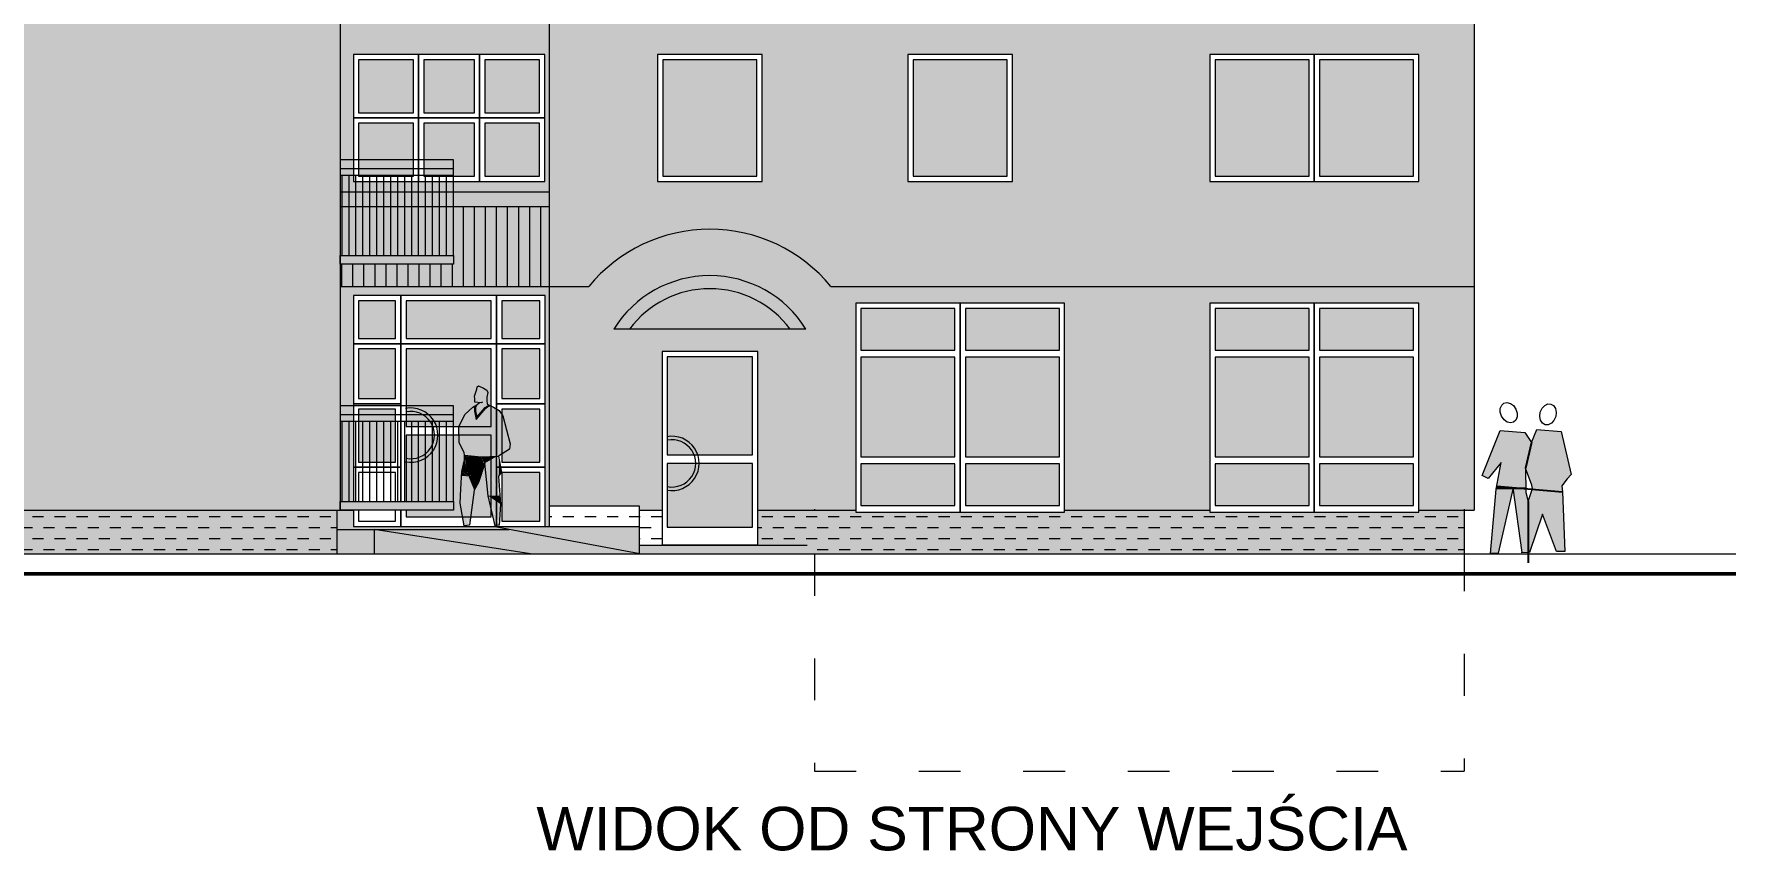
# Model space of a CAD drawing. Header units: millimetres. Extents: x 1319 to 32981, y -1505 to 15285.
# Drawn here: x 27000 to 28956, y 12072 to 13011 of the extents above; entities that cross this region are included whole.
import ezdxf

# ---------------------------------------------------------------- set-up
doc = ezdxf.new("R2010")
doc.units = ezdxf.units.MM
doc.header["$MEASUREMENT"] = 0
doc.linetypes.add('ACAD_ISO03W100', pattern=[30, 12, -18])
doc.layers.get('0').update_dxf_attribs({"lineweight": 5})
for name, color, linetype, lineweight in [('Balustrady', 7, 'Continuous', 5), ('Okna', 7, 'Continuous', 9), ('Okna c.', 7, 'Continuous', 5), ('PEOPLE', 7, 'Continuous', 13), ('płyty b', 7, 'Continuous', 9), ('Urządzenia', 160, 'Continuous', 5), ('W. okna', 7, 'Continuous', 13), ('Widok', 7, 'Continuous', 9), ('Wymiary', 102, 'Continuous', 9), ('Wypełnienie', 7, 'Continuous', 5)]:
    doc.layers.add(name, color=color, linetype=linetype, lineweight=lineweight)
for name, color, linetype in [('Rs.kol.', 18, 'Continuous'), ('X1', 34, 'Continuous'), ('X2', 51, 'Continuous'), ('X3', 30, 'Continuous'), ('X4', 254, 'Continuous'), ('Xbalk', 34, 'Continuous'), ('Xdaszki', 28, 'Continuous')]:
    doc.layers.add(name, color=color, linetype=linetype)
doc.styles.get("Standard").update_dxf_attribs({"font": 'ARIAL.TTF'})
pattern_1 = [(0, (23251.874, 13993.705), (12.7, 12.7), [12.7, -12.7])]

# ---------------------------------------------------------------- blocks, each defined once
blk = doc.blocks.new('SF5')
for points in [[(-10.61, 72.84), (-11.89, 72.08), (-12.85, 70.58), (-13.2, 68.77), (-12.92, 66.68), (-12.05, 64.77), (-10.79, 63.41), (-9.18, 62.66), (-7.69, 62.69), (-6.41, 63.45), (-5.45, 64.95), (-5.1, 66.77), (-5.37, 68.85), (-6.25, 70.77), (-7.51, 72.12), (-9.12, 72.88)], [(12.49, 73.31), (11.03, 73.62), (9.31, 73.17), (7.82, 72.07), (6.61, 70.35), (5.96, 68.34), (5.97, 66.49), (6.65, 64.85), (7.77, 63.87), (9.22, 63.56), (10.94, 64.01), (12.43, 65.11), (13.64, 66.84), (14.29, 68.84), (14.28, 70.69), (13.61, 72.34)], [(0.53, 25.01), (-1.61, 31.44), (-1.12, 32.93), (1.86, 41.36), (1.69, 29.41)]]:
    blk.add_lwpolyline(points, close=True)
blk.add_lwpolyline([(3.61, -0.14), (7.93, 31.77), (15.26, -0.43), (19.13, -0.53), (16.33, 31.05), (13.9, 44.18), (20.23, 36.31), (23.16, 37.78), (14.28, 59.9), (2.31, 58.93), (-1.03, 53.91), (-3.66, 60.28), (-15.63, 59.32), (-20.47, 38.27), (-18.56, 36.08), (-15.94, 32.64), (-16.25, 29.79), (-17.47, 0.39), (-13.37, 0.39), (-6.51, 18.7), (-0.13, -0.05), (3.74, -0.15), (3.71, 0.18)])
blk = doc.blocks.new('AZPES5')
for points in [[(0.79, 63.94), (1.33, 63.54), (4.66, 64), (4.7, 65.7), (4.82, 66.96), (3.6, 70.64), (3.4, 71.78), (2.8, 72.31), (0.28, 71.16), (-1.49, 70.09), (-1.98, 68.83), (-1.49, 66.53), (-1.47, 64.92), (-1.63, 62.95), (-4.92, 61.38), (-7.76, 59.67), (-9.73, 56.97), (-13.41, 42.59), (-13.14, 39.9), (-7.52, 36.32)], [(4.48, 62.13), (4.85, 61.42), (4.76, 59.38), (3.94, 55.13), (-0.98, 60.84), (-1.93, 61.54), (-2.63, 61.91), (-2.85, 62.26)], [(3.68, 62.57), (4.34, 61.31), (4.26, 59.44), (3.64, 56.25), (-0.64, 61.21), (-1.66, 61.96), (-2.28, 62.29), (-2.42, 62.53)], [(9.99, 36.86), (10.05, 38.24), (12.59, 43.18), (12.84, 51.26), (9.72, 57.7), (5.74, 61.44), (3.53, 62.65), (2.32, 63.69)], [(-7.52, 36.32), (-8.97, 28.2), (-7.52, 26.14), (-8.49, 11.75), (-7.76, 0.98), (-5.8, 0.68), (-2.12, 15.96), (-0.4, 32.7), (2.78, 22.82), (4.98, 18.94), (7.43, 0.98), (10.15, 0.68), (12.11, 12.34), (11.87, 19.53), (11.36, 28.5), (9.9, 34.51), (9.99, 36.86), (1.45, 35.91), (-7.52, 36.32)]]:
    blk.add_lwpolyline(points)
for points in [[(-7.52, 36.32), (-8.97, 28.2), (-7.52, 26.14)], [(-0.4, 32.7), (-8.2, 16.83), (-7.52, 36.32), (-6.56, 36.13)], [(-6.56, 36.13), (1.45, 35.91), (-0.31, 32.62)], [(-0.1, 32.85), (8.67, 28.46), (9.99, 36.8)], [(9.99, 36.86), (1.44, 35.81), (0.01, 32.85)], [(-8.2, 16.17), (-2.18, 16.17), (-0.4, 32.7), (-0.31, 32.62)], [(-0.58, 33.18), (8.81, 28.63), (3.18, 22.36)], [(5.06, 19.13), (9, 28.68), (3.19, 22.54)], [(7.25, 0.81), (4.95, 18.8), (8.35, 26.16)], [(7.25, 1.03), (8.35, 26.05), (11.42, 26.05), (11.42, 26.16)], [(9.9, 34.51), (7.98, 26.06), (11.36, 28.5)], [(11.35, 28.42), (8.03, 26.01), (11.5, 26.21)], [(7.36, 1.47), (11.52, 25.61), (12.11, 12.34)], [(-8.53, 11.79), (-2.07, 16.06), (-8.2, 16.17)], [(-2.12, 15.96), (-7.99, 1.48), (-8.53, 11.79)], [(-7.76, 0.98), (-5.8, 0.68), (-2.12, 15.96)], [(7.43, 0.98), (10.15, 0.68), (12.11, 12.34)]]:
    blk.add_solid(points)

msp = doc.modelspace()

# ---------------------------------------------------------------- hatches: boundary and pattern name
at = {"layer": 'Rs.kol.'}
h = msp.add_hatch(color=3, dxfattribs=at)
h.dxf.hatch_style = 1
h.paths.add_polyline_path([(27539.056, 12572.605), (27534.646, 12578.654), (27528.256, 12582.513), (27523.73, 12584.669), (27523.119, 12583.698), (27521.537, 12582.858), (27519.411, 12581.286), (27508.364, 12568.475), (27506.514, 12578.005), (27506.316, 12582.596), (27507.145, 12584.196), (27504.318, 12582.638), (27495.363, 12574.249), (27488.369, 12559.768), (27488.913, 12541.62), (27494.635, 12530.528), (27494.753, 12527.434), (27513.956, 12525.299), (27534.102, 12526.202), (27546.728, 12534.243), (27547.332, 12540.293)])
at = {"layer": 'Wypełnienie'}
h = msp.add_hatch(dxfattribs=at)
h.set_pattern_fill('LINE', color=256, scale=4, angle=90, style=0)
h.set_pattern_definition([(90, (23251.874, 13993.705), (-12.7, 8e-16), [])])
h.paths.add_polyline_path([(27482.213, 12756.804), (27482.213, 12746.804), (27352.213, 12746.804), (27352.213, 12721.173), (27592.213, 12721.173), (27592.213, 12812.749), (27482.213, 12812.749)])
h = msp.add_hatch(dxfattribs=at)
h.set_pattern_fill('DASH', color=256, scale=4, style=0)
h.set_pattern_definition(pattern_1)
h.paths.add_polyline_path([(26026.547, 12464.113), (26026.547, 12413.851), (27348.122, 12413.851), (27348.122, 12464.113)])
h = msp.add_hatch(dxfattribs=at)
h.set_pattern_fill('DASH', color=256, scale=4, style=0)
h.set_pattern_definition(pattern_1)
h.paths.add_polyline_path([(28643.821, 12464.113), (28591.502, 12464.113), (28471.502, 12464.113), (28351.502, 12464.113), (28184.488, 12464.113), (28064.488, 12464.113), (27944.488, 12464.113), (27831.898, 12464.113), (27831.898, 12423.376), (27888.558, 12423.376), (27888.558, 12413.851), (28643.821, 12413.851)])
h.paths.add_polyline_path([(27721.898, 12464.113), (27695.553, 12464.113), (27695.553, 12445.405), (27695.553, 12423.376), (27721.898, 12423.376)])
h.paths.add_polyline_path([(27695.553, 12469.057), (27592.213, 12469.057), (27592.213, 12445.405), (27695.553, 12445.405)])
at = {"layer": 'X1'}
h = msp.add_hatch(color=256, dxfattribs=at)
h.dxf.hatch_style = 1
h.paths.add_polyline_path([(27592.213, 13908.804), (27482.213, 13908.804), (27482.213, 13898.804), (27352.213, 13898.804), (27352.213, 13620.804), (27482.213, 13620.804), (27482.213, 13610.804), (27352.213, 13610.804), (27352.213, 13332.804), (27482.213, 13332.804), (27482.213, 13322.804), (27352.213, 13322.804), (27352.213, 13044.804), (27482.213, 13044.804), (27482.213, 13034.804), (27352.213, 13034.804), (27352.213, 12829.613), (27592.213, 12829.613)])
h.paths.add_polyline_path([(27442.237, 13417.851), (27367.237, 13417.851), (27367.237, 13490.851), (27367.237, 13563.851), (27442.237, 13563.851), (27512.237, 13563.851), (27587.237, 13563.851), (27587.237, 13490.851), (27587.237, 13417.851), (27512.237, 13417.851)], flags=16)
h.paths.add_polyline_path([(27448.237, 13423.851), (27448.237, 13484.851), (27506.237, 13484.851), (27506.237, 13423.851)], flags=0)
h.paths.add_polyline_path([(27518.237, 13423.851), (27518.237, 13484.851), (27581.237, 13484.851), (27581.237, 13423.851)], flags=0)
h.paths.add_polyline_path([(27436.237, 13423.851), (27373.237, 13423.851), (27373.237, 13484.851), (27436.237, 13484.851)], flags=0)
h.paths.add_polyline_path([(27448.237, 13496.851), (27448.237, 13557.851), (27506.237, 13557.851), (27506.237, 13496.851)], flags=0)
h.paths.add_polyline_path([(27518.237, 13496.851), (27518.237, 13557.851), (27581.237, 13557.851), (27581.237, 13496.851)], flags=0)
h.paths.add_polyline_path([(27436.237, 13496.851), (27373.237, 13496.851), (27373.237, 13557.851), (27436.237, 13557.851)], flags=0)
h.paths.add_polyline_path([(27512.237, 13275.851), (27587.237, 13275.851), (27587.237, 13202.851), (27587.237, 13129.851), (27512.237, 13129.851), (27442.237, 13129.851), (27367.237, 13129.851), (27367.237, 13202.851), (27367.237, 13275.851), (27442.237, 13275.851)], flags=16)
h.paths.add_polyline_path([(27506.237, 13269.851), (27506.237, 13208.851), (27448.237, 13208.851), (27448.237, 13269.851)], flags=0)
h.paths.add_polyline_path([(27518.237, 13269.851), (27581.237, 13269.851), (27581.237, 13208.851), (27518.237, 13208.851)], flags=0)
h.paths.add_polyline_path([(27436.237, 13269.851), (27436.237, 13208.851), (27373.237, 13208.851), (27373.237, 13269.851)], flags=0)
h.paths.add_polyline_path([(27506.237, 13196.851), (27506.237, 13135.851), (27448.237, 13135.851), (27448.237, 13196.851)], flags=0)
h.paths.add_polyline_path([(27518.237, 13196.851), (27581.237, 13196.851), (27581.237, 13135.851), (27518.237, 13135.851)], flags=0)
h.paths.add_polyline_path([(27436.237, 13196.851), (27436.237, 13135.851), (27373.237, 13135.851), (27373.237, 13196.851)], flags=0)
h.paths.add_polyline_path([(27442.237, 13705.851), (27367.237, 13705.851), (27367.237, 13778.851), (27367.237, 13851.851), (27442.237, 13851.851), (27512.237, 13851.851), (27587.237, 13851.851), (27587.237, 13778.851), (27587.237, 13705.851), (27512.237, 13705.851)], flags=16)
h.paths.add_polyline_path([(27448.237, 13711.851), (27448.237, 13772.851), (27506.237, 13772.851), (27506.237, 13711.851)], flags=0)
h.paths.add_polyline_path([(27518.237, 13711.851), (27518.237, 13772.851), (27581.237, 13772.851), (27581.237, 13711.851)], flags=0)
h.paths.add_polyline_path([(27436.237, 13711.851), (27373.237, 13711.851), (27373.237, 13772.851), (27436.237, 13772.851)], flags=0)
h.paths.add_polyline_path([(27448.237, 13784.851), (27448.237, 13845.851), (27506.237, 13845.851), (27506.237, 13784.851)], flags=0)
h.paths.add_polyline_path([(27518.237, 13784.851), (27518.237, 13845.851), (27581.237, 13845.851), (27581.237, 13784.851)], flags=0)
h.paths.add_polyline_path([(27436.237, 13784.851), (27373.237, 13784.851), (27373.237, 13845.851), (27436.237, 13845.851)], flags=0)
h.paths.add_polyline_path([(27512.237, 12987.851), (27587.237, 12987.851), (27587.237, 12914.851), (27587.237, 12841.851), (27512.237, 12841.851), (27442.237, 12841.851), (27367.237, 12841.851), (27367.237, 12914.851), (27367.237, 12987.851), (27442.237, 12987.851)], flags=16)
h.paths.add_polyline_path([(27506.237, 12981.851), (27506.237, 12920.851), (27448.237, 12920.851), (27448.237, 12981.851)], flags=0)
h.paths.add_polyline_path([(27518.237, 12981.851), (27581.237, 12981.851), (27581.237, 12920.851), (27518.237, 12920.851)], flags=0)
h.paths.add_polyline_path([(27436.237, 12981.851), (27436.237, 12920.851), (27373.237, 12920.851), (27373.237, 12981.851)], flags=0)
h.paths.add_polyline_path([(27506.237, 12908.851), (27506.237, 12847.851), (27448.237, 12847.851), (27448.237, 12908.851)], flags=0)
h.paths.add_polyline_path([(27518.237, 12908.851), (27581.237, 12908.851), (27581.237, 12847.851), (27518.237, 12847.851)], flags=0)
h.paths.add_polyline_path([(27436.237, 12908.851), (27436.237, 12847.851), (27373.237, 12847.851), (27373.237, 12908.851)], flags=0)
h = msp.add_hatch(color=256, dxfattribs=at)
h.dxf.hatch_style = 1
h.paths.add_polyline_path([(27352.213, 12829.613), (27352.213, 12812.749), (27592.213, 12812.749), (27592.213, 12829.613)])
h = msp.add_hatch(color=256, dxfattribs=at)
h.dxf.hatch_style = 1
h.paths.add_polyline_path([(28184.488, 12464.113), (28351.502, 12464.113), (28351.502, 12701.851), (28471.502, 12701.851), (28591.502, 12701.851), (28591.502, 12464.113), (28655.213, 12464.113), (28655.213, 12721.173), (27915.897, 12721.173, 0.47347682), (27637.832, 12721.173), (27592.213, 12721.173), (27592.213, 12469.057), (27695.553, 12469.057), (27695.553, 12464.113), (27721.898, 12464.113), (27721.898, 12646.405), (27831.898, 12646.405), (27831.898, 12464.113), (27944.488, 12464.113), (27944.488, 12701.851), (28064.488, 12701.851), (28184.488, 12701.851)])
h.paths.add_polyline_path([(27887.2, 12672.189), (27666.529, 12672.189, -0.55731114)], flags=16)
h = msp.add_hatch(color=256, dxfattribs=at)
h.dxf.hatch_style = 1
h.paths.add_polyline_path([(27367.237, 12710.851), (27421.698, 12710.851), (27531.675, 12710.851), (27587.675, 12710.851), (27587.675, 12655.405), (27587.675, 12586.405), (27587.675, 12513.405), (27587.675, 12445.405), (27592.213, 12445.405), (27592.213, 12721.173), (27352.213, 12721.173), (27352.213, 12474.113), (27367.237, 12474.113), (27367.237, 12513.405), (27367.237, 12586.405), (27367.237, 12655.405)])
h.paths.add_polyline_path([(27348.122, 12441.953), (27546.413, 12441.953), (27527.993, 12445.405), (27421.698, 12445.405), (27367.237, 12445.405), (27367.237, 12464.113), (27352.213, 12464.113), (27348.122, 12464.113)])
h = msp.add_hatch(color=256, dxfattribs=at)
h.dxf.hatch_style = 1
h.paths.add_polyline_path([(27869.097, 12672.189, 0.50406399), (27684.631, 12672.189)])
h = msp.add_hatch(color=256, dxfattribs=at)
h.dxf.hatch_style = 1
h.paths.add_polyline_path([(27348.122, 12464.113), (26026.547, 12464.113), (26026.547, 12413.851), (27348.122, 12413.851)])
h.paths.add_polyline_path([(28643.821, 12464.113), (28591.502, 12464.113), (28591.502, 12461.851), (28471.502, 12461.851), (28351.502, 12461.851), (28351.502, 12464.113), (28184.488, 12464.113), (28184.488, 12461.851), (28064.488, 12461.851), (27944.488, 12461.851), (27944.488, 12464.113), (27831.898, 12464.113), (27831.898, 12423.376), (27695.553, 12423.376), (27695.553, 12414.008), (27696.389, 12413.851), (28643.821, 12413.851)])
at = {"layer": 'X2'}
h = msp.add_hatch(color=256, dxfattribs=at)
h.dxf.hatch_style = 1
h.paths.add_polyline_path([(28655.213, 14497.851), (27592.213, 14497.851), (27592.213, 12721.173), (27637.832, 12721.173, -0.47347682), (27915.897, 12721.173), (28655.213, 12721.173)])
h.paths.add_polyline_path([(28351.502, 13705.851), (28351.502, 13851.851), (28471.502, 13851.851), (28591.502, 13851.851), (28591.502, 13705.851), (28471.502, 13705.851)], flags=16)
h.paths.add_polyline_path([(28357.502, 13711.851), (28357.502, 13845.851), (28465.502, 13845.851), (28465.502, 13711.851)], flags=0)
h.paths.add_polyline_path([(28124.488, 13705.851), (28004.488, 13705.851), (28004.488, 13851.851), (28124.488, 13851.851)], flags=16)
h.paths.add_polyline_path([(28118.488, 13711.851), (28010.488, 13711.851), (28010.488, 13845.851), (28118.488, 13845.851)], flags=0)
h.paths.add_polyline_path([(28351.502, 13563.851), (28471.502, 13563.851), (28591.502, 13563.851), (28591.502, 13417.851), (28471.502, 13417.851), (28351.502, 13417.851)], flags=16)
h.paths.add_polyline_path([(28357.502, 13557.851), (28465.502, 13557.851), (28465.502, 13423.851), (28357.502, 13423.851)], flags=0)
h.paths.add_polyline_path([(28124.488, 13563.851), (28124.488, 13417.851), (28004.488, 13417.851), (28004.488, 13563.851)], flags=16)
h.paths.add_polyline_path([(28118.488, 13557.851), (28118.488, 13423.851), (28010.488, 13423.851), (28010.488, 13557.851)], flags=0)
h.paths.add_polyline_path([(28477.502, 13711.851), (28477.502, 13845.851), (28585.502, 13845.851), (28585.502, 13711.851)], flags=0)
h.paths.add_polyline_path([(28477.502, 13557.851), (28585.502, 13557.851), (28585.502, 13423.851), (28477.502, 13423.851)], flags=0)
h.paths.add_polyline_path([(28351.502, 13993.851), (28351.502, 14139.851), (28471.502, 14139.851), (28591.502, 14139.851), (28591.502, 13993.851), (28471.502, 13993.851)], flags=16)
h.paths.add_polyline_path([(28357.502, 13999.851), (28357.502, 14133.851), (28465.502, 14133.851), (28465.502, 13999.851)], flags=0)
h.paths.add_polyline_path([(28124.488, 13993.851), (28004.488, 13993.851), (28004.488, 14139.851), (28124.488, 14139.851)], flags=16)
h.paths.add_polyline_path([(28118.488, 13999.851), (28010.488, 13999.851), (28010.488, 14133.851), (28118.488, 14133.851)], flags=0)
h.paths.add_polyline_path([(28477.502, 13999.851), (28477.502, 14133.851), (28585.502, 14133.851), (28585.502, 13999.851)], flags=0)
h.paths.add_polyline_path([(28351.502, 13275.851), (28471.502, 13275.851), (28591.502, 13275.851), (28591.502, 13129.851), (28471.502, 13129.851), (28351.502, 13129.851)], flags=16)
h.paths.add_polyline_path([(27836.898, 13705.851), (27716.898, 13705.851), (27716.898, 13851.851), (27836.898, 13851.851)], flags=16)
h.paths.add_polyline_path([(28124.488, 13275.851), (28124.488, 13129.851), (28004.488, 13129.851), (28004.488, 13275.851)], flags=16)
h.paths.add_polyline_path([(28357.502, 13269.851), (28465.502, 13269.851), (28465.502, 13135.851), (28357.502, 13135.851)], flags=0)
h.paths.add_polyline_path([(27830.898, 13711.851), (27722.898, 13711.851), (27722.898, 13845.851), (27830.898, 13845.851)], flags=0)
h.paths.add_polyline_path([(28118.488, 13269.851), (28118.488, 13135.851), (28010.488, 13135.851), (28010.488, 13269.851)], flags=0)
h.paths.add_polyline_path([(27836.898, 13563.851), (27836.898, 13417.851), (27716.898, 13417.851), (27716.898, 13563.851)], flags=16)
h.paths.add_polyline_path([(27830.898, 13557.851), (27830.898, 13423.851), (27722.898, 13423.851), (27722.898, 13557.851)], flags=0)
h.paths.add_polyline_path([(28477.502, 13269.851), (28585.502, 13269.851), (28585.502, 13135.851), (28477.502, 13135.851)], flags=0)
h.paths.add_polyline_path([(27836.898, 13993.851), (27716.898, 13993.851), (27716.898, 14139.851), (27836.898, 14139.851)], flags=16)
h.paths.add_polyline_path([(27830.898, 13999.851), (27722.898, 13999.851), (27722.898, 14133.851), (27830.898, 14133.851)], flags=0)
h.paths.add_polyline_path([(27836.898, 13275.851), (27836.898, 13129.851), (27716.898, 13129.851), (27716.898, 13275.851)], flags=16)
h.paths.add_polyline_path([(27830.898, 13269.851), (27830.898, 13135.851), (27722.898, 13135.851), (27722.898, 13269.851)], flags=0)
h.paths.add_polyline_path([(28351.502, 14281.851), (28351.502, 14427.851), (28471.502, 14427.851), (28591.502, 14427.851), (28591.502, 14281.851), (28471.502, 14281.851)], flags=16)
h.paths.add_polyline_path([(28124.488, 14281.851), (28004.488, 14281.851), (28004.488, 14427.851), (28124.488, 14427.851)], flags=16)
h.paths.add_polyline_path([(28357.502, 14287.851), (28357.502, 14421.851), (28465.502, 14421.851), (28465.502, 14287.851)], flags=0)
h.paths.add_polyline_path([(28118.488, 14287.851), (28010.488, 14287.851), (28010.488, 14421.851), (28118.488, 14421.851)], flags=0)
h.paths.add_polyline_path([(28477.502, 14287.851), (28477.502, 14421.851), (28585.502, 14421.851), (28585.502, 14287.851)], flags=0)
h.paths.add_polyline_path([(28351.502, 12987.851), (28471.502, 12987.851), (28591.502, 12987.851), (28591.502, 12841.851), (28471.502, 12841.851), (28351.502, 12841.851)], flags=16)
h.paths.add_polyline_path([(28124.488, 12987.851), (28124.488, 12841.851), (28004.488, 12841.851), (28004.488, 12987.851)], flags=16)
h.paths.add_polyline_path([(28357.502, 12981.851), (28465.502, 12981.851), (28465.502, 12847.851), (28357.502, 12847.851)], flags=0)
h.paths.add_polyline_path([(28118.488, 12981.851), (28118.488, 12847.851), (28010.488, 12847.851), (28010.488, 12981.851)], flags=0)
h.paths.add_polyline_path([(28477.502, 12981.851), (28585.502, 12981.851), (28585.502, 12847.851), (28477.502, 12847.851)], flags=0)
h.paths.add_polyline_path([(27836.898, 14281.851), (27716.898, 14281.851), (27716.898, 14427.851), (27836.898, 14427.851)], flags=16)
h.paths.add_polyline_path([(27830.898, 14287.851), (27722.898, 14287.851), (27722.898, 14421.851), (27830.898, 14421.851)], flags=0)
h.paths.add_polyline_path([(27836.898, 12987.851), (27836.898, 12841.851), (27716.898, 12841.851), (27716.898, 12987.851)], flags=16)
h.paths.add_polyline_path([(27830.898, 12981.851), (27830.898, 12847.851), (27722.898, 12847.851), (27722.898, 12981.851)], flags=0)
at = {"layer": 'X3'}
h = msp.add_hatch(color=256, dxfattribs=at)
h.dxf.hatch_style = 1
h.paths.add_polyline_path([(26016.213, 12464.113), (27352.213, 12464.113), (27352.213, 12474.113), (27352.213, 14497.851), (26016.213, 14497.851)])
h.paths.add_polyline_path([(26625.217, 13705.851), (26625.217, 13851.851), (26745.217, 13851.851), (26745.217, 13705.851)], flags=16)
h.paths.add_polyline_path([(26631.217, 13711.851), (26631.217, 13845.851), (26739.217, 13845.851), (26739.217, 13711.851)], flags=0)
h.paths.add_polyline_path([(26625.217, 13563.851), (26745.217, 13563.851), (26745.217, 13417.851), (26625.217, 13417.851)], flags=16)
h.paths.add_polyline_path([(26631.217, 13557.851), (26739.217, 13557.851), (26739.217, 13423.851), (26631.217, 13423.851)], flags=0)
h.paths.add_polyline_path([(26625.217, 13993.851), (26625.217, 14139.851), (26745.217, 14139.851), (26745.217, 13993.851)], flags=16)
h.paths.add_polyline_path([(26631.217, 13999.851), (26631.217, 14133.851), (26739.217, 14133.851), (26739.217, 13999.851)], flags=0)
h.paths.add_polyline_path([(26625.217, 13275.851), (26745.217, 13275.851), (26745.217, 13129.851), (26625.217, 13129.851)], flags=16)
h.paths.add_polyline_path([(26631.217, 13269.851), (26739.217, 13269.851), (26739.217, 13135.851), (26631.217, 13135.851)], flags=0)
h.paths.add_polyline_path([(26625.217, 14281.851), (26625.217, 14427.851), (26745.217, 14427.851), (26745.217, 14281.851)], flags=16)
h.paths.add_polyline_path([(26631.217, 14287.851), (26631.217, 14421.851), (26739.217, 14421.851), (26739.217, 14287.851)], flags=0)
h.paths.add_polyline_path([(26625.217, 12987.851), (26745.217, 12987.851), (26745.217, 12841.851), (26625.217, 12841.851)], flags=16)
h.paths.add_polyline_path([(26631.217, 12981.851), (26739.217, 12981.851), (26739.217, 12847.851), (26631.217, 12847.851)], flags=0)
h.paths.add_polyline_path([(26625.217, 12699.851), (26745.217, 12699.851), (26745.217, 12553.851), (26625.217, 12553.851)], flags=16)
h.paths.add_polyline_path([(26631.217, 12693.851), (26739.217, 12693.851), (26739.217, 12559.851), (26631.217, 12559.851)], flags=0)
h = msp.add_hatch(color=256, dxfattribs=at)
h.dxf.hatch_style = 1
h.paths.add_polyline_path([(27482.213, 12746.804), (27352.213, 12746.804), (27352.213, 12756.804), (27482.213, 12756.804)])
h = msp.add_hatch(color=256, dxfattribs=at)
h.dxf.hatch_style = 1
h.paths.add_polyline_path([(27482.213, 12464.113), (27352.213, 12464.113), (27352.213, 12474.113), (27482.213, 12474.113)])
at = {"layer": 'X4'}
h = msp.add_hatch(color=256, dxfattribs=at)
h.dxf.hatch_style = 1
h.paths.add_polyline_path([(26739.217, 13845.851), (26631.217, 13845.851), (26631.217, 13711.851), (26739.217, 13711.851)])
h.paths.add_polyline_path([(26739.217, 13557.851), (26631.217, 13557.851), (26631.217, 13423.851), (26739.217, 13423.851)])
h.paths.add_polyline_path([(26739.217, 13269.851), (26631.217, 13269.851), (26631.217, 13135.851), (26739.217, 13135.851)])
h.paths.add_polyline_path([(26739.217, 12981.851), (26631.217, 12981.851), (26631.217, 12847.851), (26739.217, 12847.851)])
h.paths.add_polyline_path([(26739.217, 12693.851), (26631.217, 12693.851), (26631.217, 12559.851), (26739.217, 12559.851)])
h.paths.add_polyline_path([(26739.217, 14421.851), (26631.217, 14421.851), (26631.217, 14287.851), (26739.217, 14287.851)])
h.paths.add_polyline_path([(26739.217, 14133.851), (26631.217, 14133.851), (26631.217, 13999.851), (26739.217, 13999.851)])
h.paths.add_polyline_path([(27825.898, 12517.91), (27727.898, 12517.91), (27727.898, 12444.555), (27825.898, 12444.555)])
h.paths.add_polyline_path([(27825.898, 12640.405), (27727.898, 12640.405), (27727.898, 12527.704), (27825.898, 12527.704)])
h.paths.add_polyline_path([(28585.502, 12981.851), (28477.502, 12981.851), (28477.502, 12847.851), (28585.502, 12847.851)])
h.paths.add_polyline_path([(28465.502, 12639.947), (28357.502, 12639.947), (28357.502, 12525.352), (28465.502, 12525.352)])
h.paths.add_polyline_path([(28585.502, 12639.947), (28477.502, 12639.947), (28477.502, 12525.352), (28585.502, 12525.352)])
h.paths.add_polyline_path([(28585.502, 12695.851), (28477.502, 12695.851), (28477.502, 12647.932), (28585.502, 12647.932)])
h.paths.add_polyline_path([(28465.502, 12695.851), (28357.502, 12695.851), (28357.502, 12647.932), (28465.502, 12647.932)])
h.paths.add_polyline_path([(28585.502, 12517.367), (28477.502, 12517.367), (28477.502, 12469.448), (28585.502, 12469.448)])
h.paths.add_polyline_path([(28465.502, 12517.367), (28357.502, 12517.367), (28357.502, 12469.448), (28465.502, 12469.448)])
h.paths.add_polyline_path([(28058.488, 12517.367), (27950.488, 12517.367), (27950.488, 12469.448), (28058.488, 12469.448)])
h.paths.add_polyline_path([(28178.488, 12517.367), (28070.488, 12517.367), (28070.488, 12469.448), (28178.488, 12469.448)])
h.paths.add_polyline_path([(28058.488, 12639.947), (27950.488, 12639.947), (27950.488, 12525.352), (28058.488, 12525.352)])
h.paths.add_polyline_path([(28178.488, 12639.947), (28070.488, 12639.947), (28070.488, 12525.352), (28178.488, 12525.352)])
h.paths.add_polyline_path([(28058.488, 12695.851), (27950.488, 12695.851), (27950.488, 12647.932), (28058.488, 12647.932)])
h.paths.add_polyline_path([(28465.502, 12981.851), (28357.502, 12981.851), (28357.502, 12847.851), (28465.502, 12847.851)])
h.paths.add_polyline_path([(28465.502, 13269.851), (28357.502, 13269.851), (28357.502, 13135.851), (28465.502, 13135.851)])
h.paths.add_polyline_path([(28585.502, 13269.851), (28477.502, 13269.851), (28477.502, 13135.851), (28585.502, 13135.851)])
h.paths.add_polyline_path([(28585.502, 13845.851), (28477.502, 13845.851), (28477.502, 13711.851), (28585.502, 13711.851)])
h.paths.add_polyline_path([(28585.502, 13557.851), (28477.502, 13557.851), (28477.502, 13423.851), (28585.502, 13423.851)])
h.paths.add_polyline_path([(28465.502, 13845.851), (28357.502, 13845.851), (28357.502, 13711.851), (28465.502, 13711.851)])
h.paths.add_polyline_path([(28465.502, 13557.851), (28357.502, 13557.851), (28357.502, 13423.851), (28465.502, 13423.851)])
h.paths.add_polyline_path([(28585.502, 14133.851), (28477.502, 14133.851), (28477.502, 13999.851), (28585.502, 13999.851)])
h.paths.add_polyline_path([(28465.502, 14133.851), (28357.502, 14133.851), (28357.502, 13999.851), (28465.502, 13999.851)])
h.paths.add_polyline_path([(28465.502, 14421.851), (28357.502, 14421.851), (28357.502, 14287.851), (28465.502, 14287.851)])
h.paths.add_polyline_path([(28585.502, 14421.851), (28477.502, 14421.851), (28477.502, 14287.851), (28585.502, 14287.851)])
h.paths.add_polyline_path([(28118.488, 14421.851), (28010.488, 14421.851), (28010.488, 14287.851), (28118.488, 14287.851)])
h.paths.add_polyline_path([(28118.488, 14133.851), (28010.488, 14133.851), (28010.488, 13999.851), (28118.488, 13999.851)])
h.paths.add_polyline_path([(28118.488, 13557.851), (28010.488, 13557.851), (28010.488, 13423.851), (28118.488, 13423.851)])
h.paths.add_polyline_path([(28118.488, 13269.851), (28010.488, 13269.851), (28010.488, 13135.851), (28118.488, 13135.851)])
h.paths.add_polyline_path([(28178.488, 12695.851), (28070.488, 12695.851), (28070.488, 12647.932), (28178.488, 12647.932)])
h.paths.add_polyline_path([(28118.488, 12981.851), (28010.488, 12981.851), (28010.488, 12847.851), (28118.488, 12847.851)])
h.paths.add_polyline_path([(28118.488, 13845.851), (28010.488, 13845.851), (28010.488, 13711.851), (28118.488, 13711.851)])
h.paths.add_polyline_path([(27830.898, 14421.851), (27722.898, 14421.851), (27722.898, 14287.851), (27830.898, 14287.851)])
h.paths.add_polyline_path([(27830.898, 14133.851), (27722.898, 14133.851), (27722.898, 13999.851), (27830.898, 13999.851)])
h.paths.add_polyline_path([(27830.898, 13557.851), (27722.898, 13557.851), (27722.898, 13423.851), (27830.898, 13423.851)])
h.paths.add_polyline_path([(27830.898, 13269.851), (27722.898, 13269.851), (27722.898, 13135.851), (27830.898, 13135.851)])
h.paths.add_polyline_path([(27830.898, 12981.851), (27722.898, 12981.851), (27722.898, 12847.851), (27830.898, 12847.851)])
h.paths.add_polyline_path([(27830.898, 13845.851), (27722.898, 13845.851), (27722.898, 13711.851), (27830.898, 13711.851)])
h.paths.add_polyline_path([(27581.237, 14348.851), (27518.237, 14348.851), (27518.237, 14287.851), (27581.237, 14287.851)])
h.paths.add_polyline_path([(27506.237, 14348.851), (27448.237, 14348.851), (27448.237, 14287.851), (27506.237, 14287.851)])
h.paths.add_polyline_path([(27436.237, 14348.851), (27373.237, 14348.851), (27373.237, 14287.851), (27436.237, 14287.851)])
h.paths.add_polyline_path([(27436.237, 14421.851), (27373.237, 14421.851), (27373.237, 14360.851), (27436.237, 14360.851)])
h.paths.add_polyline_path([(27506.237, 14421.851), (27448.237, 14421.851), (27448.237, 14360.851), (27506.237, 14360.851)])
h.paths.add_polyline_path([(27581.237, 14421.851), (27518.237, 14421.851), (27518.237, 14360.851), (27581.237, 14360.851)])
h.paths.add_polyline_path([(27581.237, 14133.851), (27518.237, 14133.851), (27518.237, 14072.851), (27581.237, 14072.851)])
h.paths.add_polyline_path([(27506.237, 14133.851), (27448.237, 14133.851), (27448.237, 14072.851), (27506.237, 14072.851)])
h.paths.add_polyline_path([(27506.237, 14060.851), (27448.237, 14060.851), (27448.237, 13999.851), (27506.237, 13999.851)])
h.paths.add_polyline_path([(27581.237, 14060.851), (27518.237, 14060.851), (27518.237, 13999.851), (27581.237, 13999.851)])
h.paths.add_polyline_path([(27436.237, 14133.851), (27373.237, 14133.851), (27373.237, 14072.851), (27436.237, 14072.851)])
h.paths.add_polyline_path([(27436.237, 14060.851), (27373.237, 14060.851), (27373.237, 13999.851), (27436.237, 13999.851)])
h.paths.add_polyline_path([(27581.237, 13845.851), (27518.237, 13845.851), (27518.237, 13784.851), (27581.237, 13784.851)])
h.paths.add_polyline_path([(27506.237, 13845.851), (27448.237, 13845.851), (27448.237, 13784.851), (27506.237, 13784.851)])
h.paths.add_polyline_path([(27506.237, 13772.851), (27448.237, 13772.851), (27448.237, 13711.851), (27506.237, 13711.851)])
h.paths.add_polyline_path([(27581.237, 13772.851), (27518.237, 13772.851), (27518.237, 13711.851), (27581.237, 13711.851)])
h.paths.add_polyline_path([(27436.237, 13845.851), (27373.237, 13845.851), (27373.237, 13784.851), (27436.237, 13784.851)])
h.paths.add_polyline_path([(27436.237, 13772.851), (27373.237, 13772.851), (27373.237, 13711.851), (27436.237, 13711.851)])
h.paths.add_polyline_path([(27581.237, 13484.851), (27518.237, 13484.851), (27518.237, 13423.851), (27581.237, 13423.851)])
h.paths.add_polyline_path([(27506.237, 13484.851), (27448.237, 13484.851), (27448.237, 13423.851), (27506.237, 13423.851)])
h.paths.add_polyline_path([(27506.237, 13557.851), (27448.237, 13557.851), (27448.237, 13496.851), (27506.237, 13496.851)])
h.paths.add_polyline_path([(27581.237, 13557.851), (27518.237, 13557.851), (27518.237, 13496.851), (27581.237, 13496.851)])
h.paths.add_polyline_path([(27436.237, 13484.851), (27373.237, 13484.851), (27373.237, 13423.851), (27436.237, 13423.851)])
h.paths.add_polyline_path([(27436.237, 13557.851), (27373.237, 13557.851), (27373.237, 13496.851), (27436.237, 13496.851)])
h.paths.add_polyline_path([(27581.237, 13196.851), (27518.237, 13196.851), (27518.237, 13135.851), (27581.237, 13135.851)])
h.paths.add_polyline_path([(27506.237, 13196.851), (27448.237, 13196.851), (27448.237, 13135.851), (27506.237, 13135.851)])
h.paths.add_polyline_path([(27506.237, 13269.851), (27448.237, 13269.851), (27448.237, 13208.851), (27506.237, 13208.851)])
h.paths.add_polyline_path([(27581.237, 13269.851), (27518.237, 13269.851), (27518.237, 13208.851), (27581.237, 13208.851)])
h.paths.add_polyline_path([(27436.237, 13196.851), (27373.237, 13196.851), (27373.237, 13135.851), (27436.237, 13135.851)])
h.paths.add_polyline_path([(27436.237, 13269.851), (27373.237, 13269.851), (27373.237, 13208.851), (27436.237, 13208.851)])
h.paths.add_polyline_path([(27506.237, 12981.851), (27448.237, 12981.851), (27448.237, 12920.851), (27506.237, 12920.851)])
h.paths.add_polyline_path([(27581.237, 12981.851), (27518.237, 12981.851), (27518.237, 12920.851), (27581.237, 12920.851)])
h.paths.add_polyline_path([(27581.237, 12908.851), (27518.237, 12908.851), (27518.237, 12847.851), (27581.237, 12847.851)])
h.paths.add_polyline_path([(27506.237, 12908.851), (27448.237, 12908.851), (27448.237, 12847.851), (27506.237, 12847.851)])
h.paths.add_polyline_path([(27436.237, 12908.851), (27373.237, 12908.851), (27373.237, 12847.851), (27436.237, 12847.851)])
h.paths.add_polyline_path([(27436.237, 12981.851), (27373.237, 12981.851), (27373.237, 12920.851), (27436.237, 12920.851)])
h.paths.add_polyline_path([(27415.698, 12580.405), (27373.237, 12580.405), (27373.237, 12519.405), (27415.698, 12519.405)])
h.paths.add_polyline_path([(27581.675, 12580.405), (27537.675, 12580.405), (27537.675, 12519.405), (27581.675, 12519.405)])
h.paths.add_polyline_path([(27581.675, 12507.405), (27537.675, 12507.405), (27537.675, 12451.405), (27581.675, 12451.405)])
h.paths.add_polyline_path([(27581.675, 12649.405), (27537.675, 12649.405), (27537.675, 12592.405), (27581.675, 12592.405)])
h.paths.add_polyline_path([(27581.675, 12704.851), (27537.675, 12704.851), (27537.675, 12661.405), (27581.675, 12661.405)])
h.paths.add_polyline_path([(27525.675, 12649.405), (27427.698, 12649.405), (27427.698, 12560.221), (27525.675, 12560.221)])
h.paths.add_polyline_path([(27415.698, 12649.405), (27373.237, 12649.405), (27373.237, 12592.405), (27415.698, 12592.405)])
h.paths.add_polyline_path([(27415.698, 12704.851), (27373.237, 12704.851), (27373.237, 12661.405), (27415.698, 12661.405)])
h.paths.add_polyline_path([(27525.675, 12704.851), (27427.698, 12704.851), (27427.698, 12661.405), (27525.675, 12661.405)])
h.paths.add_polyline_path([(27373.237, 12507.405), (27373.237, 12474.113)])
h.paths.add_polyline_path([(27415.698, 12474.113), (27415.698, 12507.405)], flags=0)
h.paths.add_polyline_path([(27415.698, 12474.113), (27415.698, 12507.405)])
h.paths.add_polyline_path([(27415.698, 12474.113), (27415.698, 12507.405)], flags=16)
edge = h.paths.add_edge_path()
edge.add_line((27427.698, 12519.726), (27427.698, 12474.113))
edge.add_line((27427.698, 12464.113), (27427.698, 12456.541))
edge.add_line((27427.698, 12456.541), (27525.675, 12456.541))
edge.add_line((27525.675, 12456.541), (27525.675, 12550.427))
edge.add_line((27525.675, 12550.427), (27427.698, 12550.427))
edge.add_line((27427.698, 12550.427), (27427.698, 12474.113))
h = msp.add_hatch(color=256, dxfattribs=at)
h.dxf.hatch_style = 1
h.paths.add_polyline_path([(27391.103, 12441.953), (27348.122, 12441.953), (27348.122, 12413.851), (27391.103, 12413.851)])
h = msp.add_hatch(color=256, dxfattribs=at)
h.dxf.hatch_style = 1
h.paths.add_polyline_path([(27570.936, 12413.851), (27391.103, 12441.953), (27391.103, 12413.851)])
h.paths.add_polyline_path([(27695.553, 12414.008), (27695.553, 12445.405), (27587.675, 12445.405), (27531.675, 12445.405), (27527.993, 12445.405)])
h = msp.add_hatch(color=256, dxfattribs=at)
h.dxf.hatch_style = 1
h.paths.add_polyline_path([(27391.103, 12441.953), (27570.936, 12413.851), (27695.553, 12413.851), (27695.553, 12414.008), (27546.413, 12441.953)])
at = {"layer": 'Xbalk'}
h = msp.add_hatch(color=2, dxfattribs=at)
h.dxf.hatch_style = 1
h.paths.add_polyline_path([(28714.302, 12512.419), (28722.882, 12488.172), (28756.683, 12485.359), (28755.954, 12492.008), (28762.085, 12500.065), (28766.562, 12505.193), (28755.225, 12554.439), (28727.215, 12556.701), (28721.054, 12541.788)])
h = msp.add_hatch(color=1, dxfattribs=at)
h.dxf.hatch_style = 1
h.paths.add_polyline_path([(28721.054, 12541.788), (28713.252, 12553.539), (28685.242, 12555.802), (28664.451, 12504.034), (28671.322, 12500.615), (28686.138, 12519.025), (28681.071, 12491.651), (28714.646, 12488.857), (28714.302, 12512.419)])
h = msp.add_hatch(color=5, dxfattribs=at)
h.dxf.hatch_style = 1
h.paths.add_polyline_path([(28673.892, 12414.399), (28682.951, 12414.625), (28699.845, 12488.857), (28680.554, 12488.857), (28680.452, 12488.306)])
h.paths.add_polyline_path([(28710.207, 12415.306), (28717.41, 12415.486), (28717.41, 12474.156), (28714.71, 12484.459), (28714.646, 12488.857), (28700.252, 12488.857)])
h = msp.add_hatch(color=6, dxfattribs=at)
h.dxf.hatch_style = 1
h.paths.add_polyline_path([(28756.683, 12485.359), (28722.103, 12488.236), (28717.41, 12474.156), (28717.41, 12415.486), (28718.964, 12415.525), (28733.878, 12459.401), (28749.945, 12416.563), (28759.525, 12416.563)])
at = {"layer": 'Xdaszki'}
h = msp.add_hatch(color=256, dxfattribs=at)
h.dxf.hatch_style = 1
h.paths.add_polyline_path([(27352.213, 12812.749), (27352.213, 12756.804), (27482.213, 12756.804), (27482.213, 12746.804), (27352.213, 12746.804), (27352.213, 12721.173), (27592.213, 12721.173), (27592.213, 12812.749)])
h = msp.add_hatch(color=256, dxfattribs=at)
h.dxf.hatch_style = 1
h.paths.add_polyline_path([(27666.529, 12672.189), (27684.631, 12672.189, -0.50406399), (27869.097, 12672.189), (27887.2, 12672.189, 0.55731114)])

# ---------------------------------------------------------------- linework, layer by layer
at = {"layer": 'Balustrady', "lineweight": 5}
for p, q in [((27482.213, 12866.804), (27352.213, 12866.804)), ((27482.213, 12856.252), (27352.213, 12856.252)), ((27482.213, 12756.804), (27482.213, 12866.804)), ((27482.213, 12848.715), (27352.213, 12848.715)), ((27354.213, 12756.804), (27354.213, 12848.715)), ((27362.213, 12756.804), (27362.213, 12848.715)), ((27370.213, 12756.804), (27370.213, 12848.715)), ((27378.213, 12756.804), (27378.213, 12848.715)), ((27386.213, 12756.804), (27386.213, 12848.715)), ((27394.213, 12756.804), (27394.213, 12848.715)), ((27402.213, 12756.804), (27402.213, 12848.715)), ((27410.213, 12756.804), (27410.213, 12848.715)), ((27418.213, 12756.804), (27418.213, 12848.715)), ((27426.213, 12756.804), (27426.213, 12848.715)), ((27434.213, 12756.804), (27434.213, 12848.715)), ((27442.213, 12756.804), (27442.213, 12848.715)), ((27450.213, 12756.804), (27450.213, 12848.715)), ((27458.213, 12756.804), (27458.213, 12848.715)), ((27466.213, 12756.804), (27466.213, 12848.715)), ((27474.213, 12756.804), (27474.213, 12848.715)), ((27482.213, 12584.113), (27352.213, 12584.113)), ((27482.213, 12474.113), (27482.213, 12584.113)), ((27482.213, 12573.561), (27352.213, 12573.561)), ((27482.213, 12566.024), (27352.213, 12566.024)), ((27354.213, 12474.113), (27354.213, 12566.024)), ((27362.213, 12474.113), (27362.213, 12566.024)), ((27370.213, 12474.113), (27370.213, 12566.024)), ((27378.213, 12474.113), (27378.213, 12566.024)), ((27386.213, 12474.113), (27386.213, 12566.024)), ((27394.213, 12474.113), (27394.213, 12566.024)), ((27402.213, 12474.113), (27402.213, 12566.024)), ((27410.213, 12474.113), (27410.213, 12566.024)), ((27418.213, 12474.113), (27418.213, 12566.024)), ((27426.213, 12474.113), (27426.213, 12566.024)), ((27434.213, 12474.113), (27434.213, 12566.024)), ((27442.213, 12474.113), (27442.213, 12566.024)), ((27450.213, 12474.113), (27450.213, 12566.024)), ((27458.213, 12474.113), (27458.213, 12566.024)), ((27466.213, 12474.113), (27466.213, 12566.024)), ((27474.213, 12474.113), (27474.213, 12566.024))]:
    msp.add_line(p, q, dxfattribs=at)
at = {"layer": 'Okna'}
for points in [[(27442.237, 12987.851), (27367.237, 12987.851), (27367.237, 12914.851), (27442.237, 12914.851)], [(27512.237, 12987.851), (27442.237, 12987.851), (27442.237, 12914.851), (27512.237, 12914.851)], [(27587.237, 12987.851), (27512.237, 12987.851), (27512.237, 12914.851), (27587.237, 12914.851)], [(27836.898, 12987.851), (27716.898, 12987.851), (27716.898, 12841.851), (27836.898, 12841.851)], [(28124.488, 12987.851), (28004.488, 12987.851), (28004.488, 12841.851), (28124.488, 12841.851)], [(28471.502, 12987.851), (28351.502, 12987.851), (28351.502, 12841.851), (28471.502, 12841.851)], [(28591.502, 12987.851), (28471.502, 12987.851), (28471.502, 12841.851), (28591.502, 12841.851)], [(27442.237, 12914.851), (27367.237, 12914.851), (27367.237, 12841.851), (27442.237, 12841.851)], [(27512.237, 12914.851), (27442.237, 12914.851), (27442.237, 12841.851), (27512.237, 12841.851)], [(27587.237, 12914.851), (27512.237, 12914.851), (27512.237, 12841.851), (27587.237, 12841.851)], [(27421.698, 12710.851), (27367.237, 12710.851), (27367.237, 12655.405), (27421.698, 12655.405)], [(27531.675, 12710.851), (27421.698, 12710.851), (27421.698, 12655.405), (27531.675, 12655.405)], [(27587.675, 12710.851), (27531.675, 12710.851), (27531.675, 12655.405), (27587.675, 12655.405)], [(28064.488, 12701.851), (27944.488, 12701.851), (27944.488, 12461.851), (28064.488, 12461.851)], [(28184.488, 12701.851), (28064.488, 12701.851), (28064.488, 12461.851), (28184.488, 12461.851)], [(28471.502, 12701.851), (28351.502, 12701.851), (28351.502, 12461.851), (28471.502, 12461.851)], [(28591.502, 12701.851), (28471.502, 12701.851), (28471.502, 12461.851), (28591.502, 12461.851)], [(27421.698, 12655.405), (27367.237, 12655.405), (27367.237, 12586.405), (27421.698, 12586.405)], [(27587.675, 12655.405), (27531.675, 12655.405), (27531.675, 12586.405), (27587.675, 12586.405)], [(27831.898, 12646.405), (27721.898, 12646.405), (27721.898, 12424.146), (27831.898, 12424.146)], [(27421.698, 12586.405), (27367.237, 12586.405), (27367.237, 12513.405), (27421.698, 12513.405)], [(27587.675, 12586.405), (27531.675, 12586.405), (27531.675, 12513.405), (27587.675, 12513.405)], [(27587.675, 12513.405), (27531.675, 12513.405), (27531.675, 12445.405), (27587.675, 12445.405)]]:
    msp.add_lwpolyline(points, close=True, dxfattribs=at)
for points in [[(27421.698, 12464.113), (27421.698, 12445.405), (27531.675, 12445.405), (27531.675, 12655.405), (27421.698, 12655.405), (27421.698, 12474.113)], [(27421.698, 12474.113), (27421.698, 12513.405), (27367.237, 12513.405), (27367.237, 12474.113)], [(27421.698, 12513.405), (27421.698, 12474.113)], [(27367.237, 12464.113), (27367.237, 12445.405), (27421.698, 12445.405), (27421.698, 12464.113)]]:
    msp.add_lwpolyline(points, dxfattribs=at)
at = {"layer": 'Okna c.'}
for points in [[(27436.237, 12981.851), (27373.237, 12981.851), (27373.237, 12920.851), (27436.237, 12920.851)], [(27506.237, 12981.851), (27448.237, 12981.851), (27448.237, 12920.851), (27506.237, 12920.851)], [(27581.237, 12981.851), (27518.237, 12981.851), (27518.237, 12920.851), (27581.237, 12920.851)], [(27830.898, 12981.851), (27722.898, 12981.851), (27722.898, 12847.851), (27830.898, 12847.851)], [(28118.488, 12981.851), (28010.488, 12981.851), (28010.488, 12847.851), (28118.488, 12847.851)], [(28465.502, 12981.851), (28357.502, 12981.851), (28357.502, 12847.851), (28465.502, 12847.851)], [(28585.502, 12981.851), (28477.502, 12981.851), (28477.502, 12847.851), (28585.502, 12847.851)], [(27436.237, 12908.851), (27373.237, 12908.851), (27373.237, 12847.851), (27436.237, 12847.851)], [(27506.237, 12908.851), (27448.237, 12908.851), (27448.237, 12847.851), (27506.237, 12847.851)], [(27581.237, 12908.851), (27518.237, 12908.851), (27518.237, 12847.851), (27581.237, 12847.851)], [(27415.698, 12704.851), (27373.237, 12704.851), (27373.237, 12661.405), (27415.698, 12661.405)], [(27525.675, 12704.851), (27427.698, 12704.851), (27427.698, 12661.405), (27525.675, 12661.405)], [(27581.675, 12704.851), (27537.675, 12704.851), (27537.675, 12661.405), (27581.675, 12661.405)], [(28058.488, 12695.851), (27950.488, 12695.851), (27950.488, 12647.932), (28058.488, 12647.932)], [(28178.488, 12695.851), (28070.488, 12695.851), (28070.488, 12647.932), (28178.488, 12647.932)], [(28465.502, 12695.851), (28357.502, 12695.851), (28357.502, 12647.932), (28465.502, 12647.932)], [(28585.502, 12695.851), (28477.502, 12695.851), (28477.502, 12647.932), (28585.502, 12647.932)], [(27415.698, 12649.405), (27373.237, 12649.405), (27373.237, 12592.405), (27415.698, 12592.405)], [(27525.675, 12649.405), (27427.698, 12649.405), (27427.698, 12560.221), (27525.675, 12560.221)], [(27581.675, 12649.405), (27537.675, 12649.405), (27537.675, 12592.405), (27581.675, 12592.405)], [(27825.898, 12640.405), (27727.898, 12640.405), (27727.898, 12527.704), (27825.898, 12527.704)], [(28058.488, 12639.947), (27950.488, 12639.947), (27950.488, 12525.352), (28058.488, 12525.352)], [(28178.488, 12639.947), (28070.488, 12639.947), (28070.488, 12525.352), (28178.488, 12525.352)], [(28465.502, 12639.947), (28357.502, 12639.947), (28357.502, 12525.352), (28465.502, 12525.352)], [(28585.502, 12639.947), (28477.502, 12639.947), (28477.502, 12525.352), (28585.502, 12525.352)], [(27415.698, 12580.405), (27373.237, 12580.405), (27373.237, 12519.405), (27415.698, 12519.405)], [(27581.675, 12580.405), (27537.675, 12580.405), (27537.675, 12519.405), (27581.675, 12519.405)], [(27825.898, 12517.91), (27727.898, 12517.91), (27727.898, 12444.555), (27825.898, 12444.555)], [(28058.488, 12517.367), (27950.488, 12517.367), (27950.488, 12469.448), (28058.488, 12469.448)], [(28178.488, 12517.367), (28070.488, 12517.367), (28070.488, 12469.448), (28178.488, 12469.448)], [(28465.502, 12517.367), (28357.502, 12517.367), (28357.502, 12469.448), (28465.502, 12469.448)], [(28585.502, 12517.367), (28477.502, 12517.367), (28477.502, 12469.448), (28585.502, 12469.448)], [(27581.675, 12507.405), (27537.675, 12507.405), (27537.675, 12451.405), (27581.675, 12451.405)]]:
    msp.add_lwpolyline(points, close=True, dxfattribs=at)
for points in [[(27427.698, 12464.113), (27427.698, 12456.541), (27525.675, 12456.541), (27525.675, 12550.427), (27427.698, 12550.427), (27427.698, 12474.113)], [(27427.698, 12519.726), (27427.698, 12474.113)], [(27373.237, 12507.405), (27373.237, 12474.113)], [(27415.698, 12474.113), (27415.698, 12507.405), (27373.237, 12507.405), (27373.237, 12474.113)], [(27415.698, 12474.113), (27415.698, 12507.405)], [(27373.237, 12464.113), (27373.237, 12451.405), (27415.698, 12451.405), (27415.698, 12464.113)]]:
    msp.add_lwpolyline(points, dxfattribs=at)
at = {"layer": 'płyty b'}
for points in [[(27482.213, 12746.804), (27352.213, 12746.804), (27352.213, 12756.804), (27482.213, 12756.804)], [(27482.213, 12464.113), (27352.213, 12464.113), (27352.213, 12474.113), (27482.213, 12474.113)]]:
    msp.add_lwpolyline(points, close=True, dxfattribs=at)
at = {"layer": 'Urządzenia', "linetype": 'ACAD_ISO03W100', "ltscale": 4}
for p, q in [((27897.033, 12465.375), (27897.033, 12464.113)), ((28643.821, 12465.375), (28643.821, 12444.305)), ((27897.033, 12413.851), (27897.033, 12164.113)), ((28643.821, 12418.905), (28643.821, 12164.113)), ((27897.033, 12164.113), (28643.821, 12164.113))]:
    msp.add_line(p, q, dxfattribs=at)
at = {"layer": 'Widok'}
for p, q in [((27352.213, 14597.851), (27352.213, 12464.113)), ((28655.213, 14597.851), (28655.213, 12464.113)), ((27592.213, 12829.613), (27352.213, 12829.613)), ((27592.213, 12812.749), (27352.213, 12812.749)), ((27592.213, 12829.613), (27592.213, 12721.173)), ((27352.213, 12721.173), (27637.832, 12721.173)), ((27915.897, 12721.173), (28655.213, 12721.173)), ((27887.2, 12672.189), (27666.529, 12672.189)), ((26016.213, 12464.113), (27352.213, 12464.113)), ((26016.213, 12464.113), (27352.213, 12464.113)), ((26016.213, 12464.113), (27352.213, 12464.113)), ((27348.122, 12464.113), (27348.122, 12413.851)), ((27348.122, 12464.113), (27348.122, 12413.851)), ((27352.213, 12464.113), (27367.237, 12464.113)), ((27592.213, 12469.057), (27695.553, 12469.057)), ((27695.553, 12469.057), (27695.553, 12445.405)), ((27695.553, 12464.113), (27721.898, 12464.113)), ((27831.898, 12464.113), (27944.488, 12464.113)), ((28184.488, 12464.113), (28351.502, 12464.113)), ((28591.502, 12464.113), (28655.213, 12464.113)), ((28643.821, 12464.113), (28643.821, 12384.851)), ((27348.122, 12441.953), (27546.413, 12441.953)), ((27570.936, 12413.851), (27391.103, 12441.953)), ((27391.103, 12441.953), (27391.103, 12413.851)), ((27696.389, 12413.851), (27527.993, 12445.405)), ((27587.675, 12445.405), (27695.553, 12445.405)), ((27695.553, 12445.405), (27695.553, 12413.851)), ((27888.558, 12423.376), (27695.553, 12423.376)), ((25731.074, 12413.851), (28956.043, 12413.851))]:
    msp.add_line(p, q, dxfattribs=at)
at = {"layer": 'Widok', "lineweight": 13}
msp.add_line((27592.213, 14597.851), (27592.213, 12445.405), dxfattribs=at)
at = {"layer": 'Widok', "lineweight": 50}
msp.add_line((25731.074, 12390.828), (28956.043, 12390.828), dxfattribs=at)
at = {"layer": 'Widok'}
for centre, radius, start, end in [((27776.864, 12607.267), 179.735, 39.327059, 140.672941), ((27776.864, 12603.945), 129.735, 31.737179, 148.262821), ((27776.864, 12603.945), 114.735, 36.497944, 143.502056), ((27433.191, 12550.427), 31.189, 258.908447, 101.091553), ((27433.191, 12550.427), 27.189, 258.908447, 101.091553), ((27733.391, 12517.91), 31.189, 258.908447, 101.091553), ((27733.391, 12517.91), 27.189, 258.908447, 101.091553)]:
    msp.add_arc(centre, radius, start, end, dxfattribs=at)
at = {"layer": 'Xbalk'}
for p, q in [((28721.054, 12541.788), (28714.302, 12512.419)), ((28681.071, 12491.651), (28756.683, 12485.359))]:
    msp.add_line(p, q, dxfattribs=at)
at = {"layer": 'Xbalk', "color": 6}
for p, q in [((28714.646, 12488.857), (28680.554, 12488.857)), ((28717.41, 12474.156), (28717.41, 12403.64))]:
    msp.add_line(p, q, dxfattribs=at)

# ---------------------------------------------------------------- block references
at = {"layer": 'PEOPLE', "xscale": -2.246400000003632, "yscale": 2.246400000003632, "zscale": 2.246399999999994}
msp.add_blockref('AZPES5', (27517.204, 12444.621, -5163.498), dxfattribs=at)
at = {"layer": 'W. okna', "lineweight": 5, "xscale": -2.340000000000146, "yscale": 2.340000000000146, "zscale": 2.34}
msp.add_blockref('SF5', (28718.654, 12415.64), dxfattribs=at)
msp.add_blockref('SF5', (28718.654, 12415.64), dxfattribs=at)

# ---------------------------------------------------------------- texts
at = {"layer": 'Wymiary', "insert": (27577.483, 12123.196), "char_height": 50, "width": 1310.1792, "attachment_point": 1}
msp.add_mtext('{\\fArial|b0|i0|c238|p34;WIDOK OD STRONY WEJŚCIA   }', dxfattribs=at)

doc.saveas('drawing.dxf')
